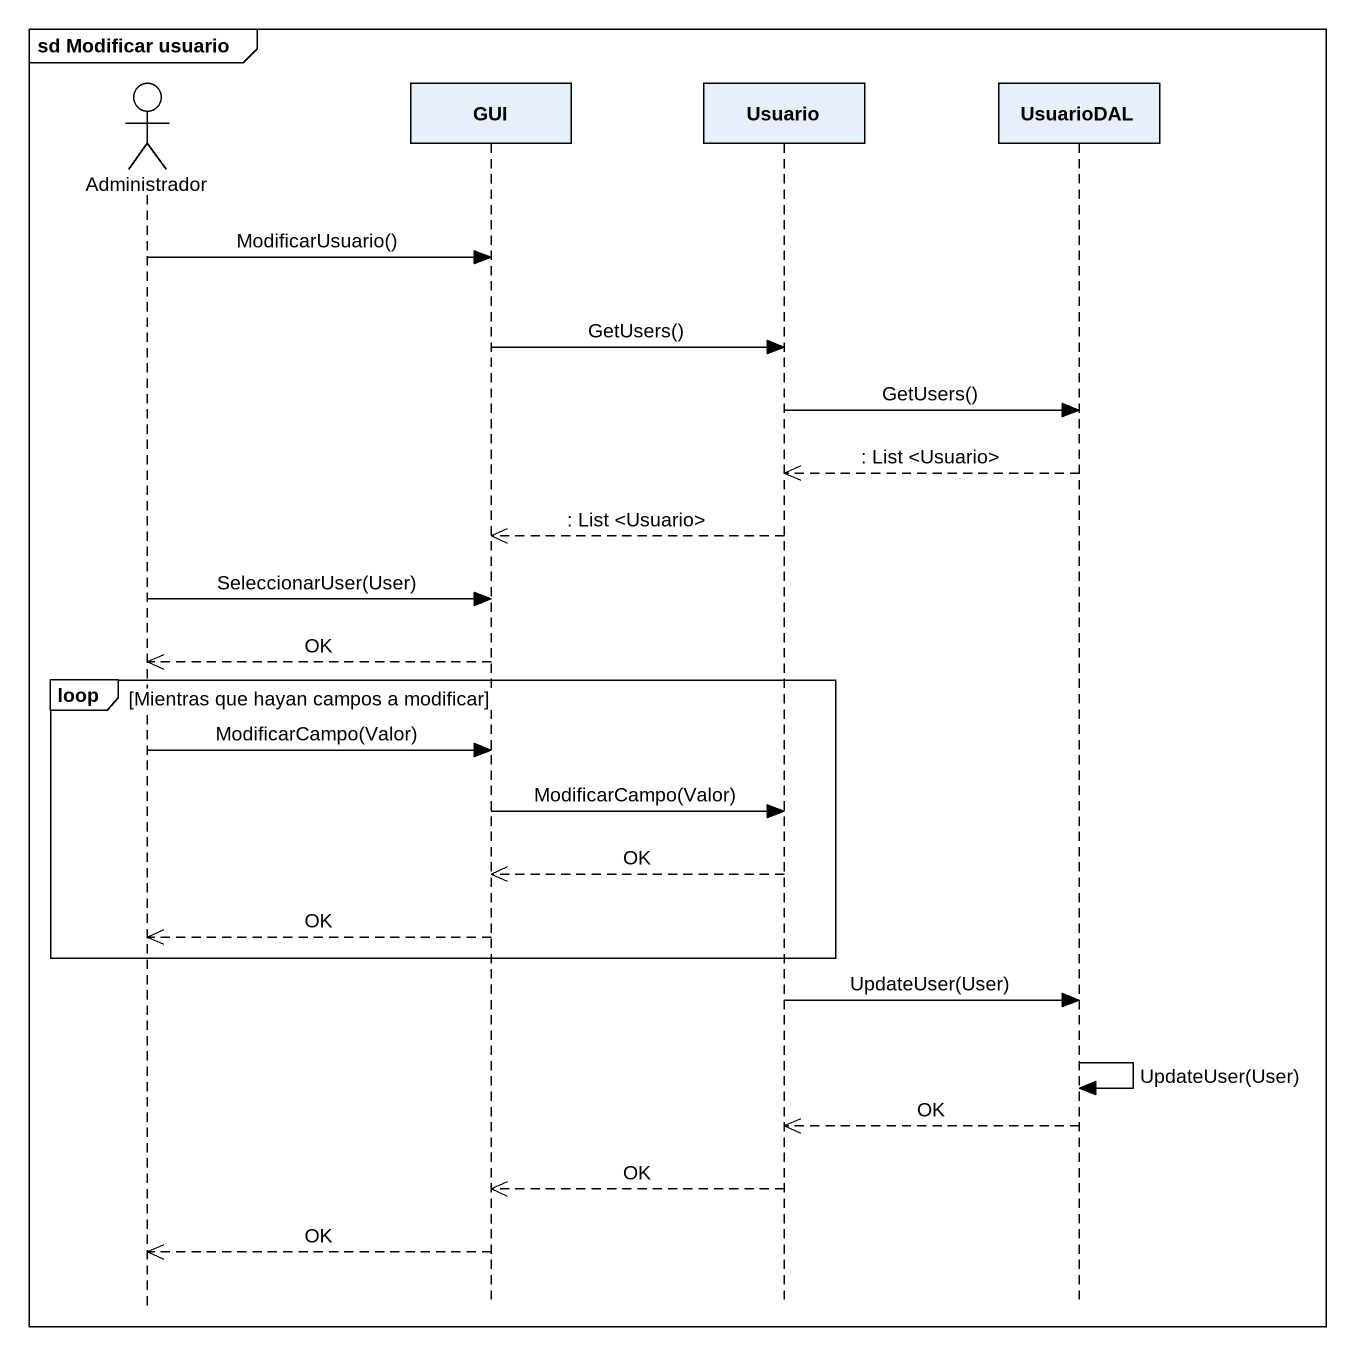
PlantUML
@startuml
mainframe sd Modificar usuario
hide footbox
actor Administrador
participant GUI
participant Usuario
participant UsuarioDAL

Administrador -> GUI : ModificarUsuario()
GUI -> Usuario : GetUsers()
Usuario -> UsuarioDAL : GetUsers()
UsuarioDAL -->> Usuario : : List <Usuario>
Usuario -->> GUI : : List <Usuario>
Administrador -> GUI : SeleccionarUser(User)
GUI -->> Administrador : OK
loop Mientras que hayan campos a modificar
  Administrador -> GUI : ModificarCampo(Valor)
  GUI -> Usuario : ModificarCampo(Valor)
  Usuario -->> GUI : OK
  GUI -->> Administrador : OK
end
Usuario -> UsuarioDAL : UpdateUser(User)
UsuarioDAL -> UsuarioDAL : UpdateUser(User)
UsuarioDAL -->> Usuario : OK
Usuario -->> GUI : OK
GUI -->> Administrador : OK
@enduml
